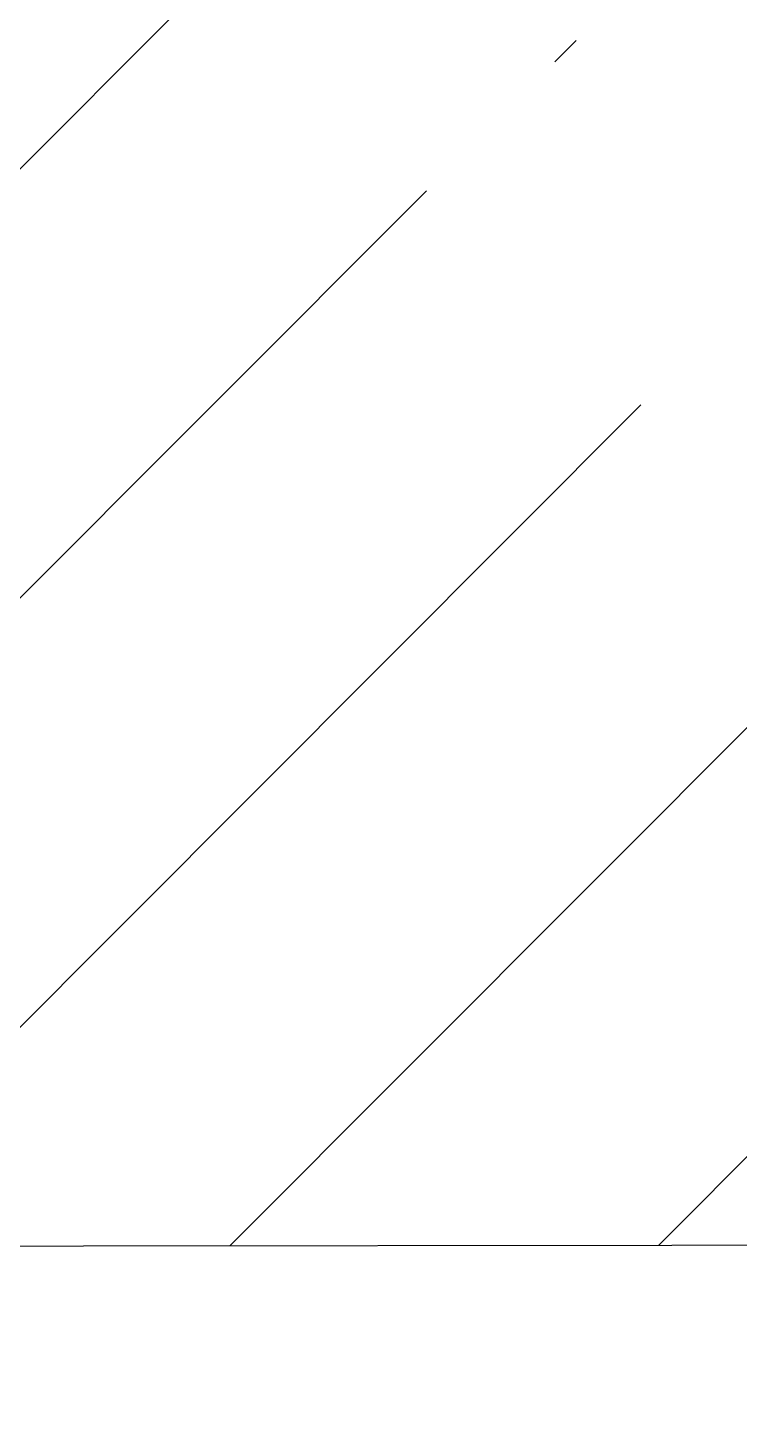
# Model space of a CAD drawing. Header units: feet. Extents: x -99009 to 3252343, y -11094690 to 9035152.
# Drawn here: x 2429752 to 2432688, y -1915078 to -1909398 of the extents above; entities that cross this region are included whole.
import ezdxf

# ---------------------------------------------------------------- set-up
doc = ezdxf.new("R2010")
doc.units = ezdxf.units.FT
doc.layers.add('1', color=1, linetype='Continuous')
doc.layers.add('GANGWAY', color=51, linetype='Continuous', lineweight=25)

msp = doc.modelspace()

# ---------------------------------------------------------------- hatches: boundary and pattern name
h = msp.add_hatch()
h.set_pattern_fill('ACAD_ISO06W100', color=3, scale=250, angle=45.06505171, style=0)
h.set_pattern_definition([(45.06505, (3577690.7, -1274407.2), (-884.8864, 882.8794), [6000, -750, 125, -750, 125, -1625]), (45.06505, (3577690.7, -1274407.2), (-884.8864, 882.8794), [-8500, 125, -750])])
h.paths.add_polyline_path([(2406434.13479, -1913951.31621), (2406410.29101, -1892950.37549), (2406908.54364, -1891411.05859), (2455017.16516, -1891356.43764), (2455931.13262, -1892164.90677), (2455955.80435, -1913895.09093), (2455456.37236, -1914395.65829), (2406934.70215, -1914450.7482)])
h.paths.add_polyline_path([(2432281.24256, -1898258.83636), (2432287.09911, -1903417.11708), (2428795.5488, -1903421.08127), (2428789.69226, -1898262.80055)], flags=24)

# ---------------------------------------------------------------- linework, layer by layer
at = {"layer": '1'}
msp.add_arc((2520410.24778, -1978395.99612), 100000, 84.1346387202, 194.3871675539, dxfattribs=at)
at = {"layer": 'GANGWAY', "color": 141, "lineweight": -3}
msp.add_lwpolyline([(2406434.13479, -1913951.31621), (2406410.29101, -1892950.37549), (2406908.54364, -1891411.05859), (2455017.16516, -1891356.43764), (2455931.13262, -1892164.90677), (2455955.80435, -1913895.09093), (2455456.37236, -1914395.65829), (2406934.70215, -1914450.7482)], close=True, dxfattribs=at)

doc.saveas('drawing.dxf')
